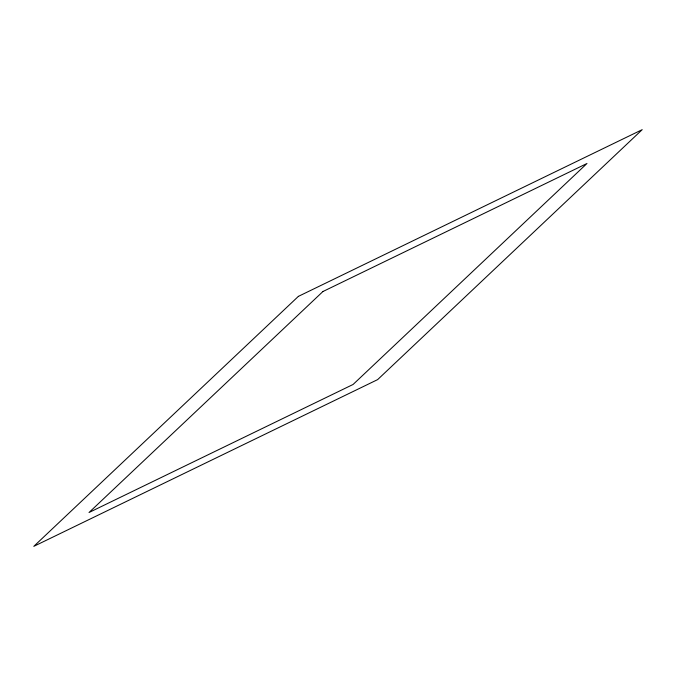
<?xml version="1.0" encoding="UTF-8"?>
<svg xmlns="http://www.w3.org/2000/svg" width="676" height="676" viewBox="0 0 676 676"><rect width="100%" height="100%" fill="white"/><g stroke="black" fill="none" stroke-linecap="round" stroke-linejoin="round"><path stroke-width="1.01" d="M298.378 296.375L33.8 546.343L377.622 379.625L642.2 129.657L298.378 296.375M322.917 291.533L89.029 512.501L353.083 384.467L586.971 163.499L322.917 291.533"/></g></svg>
